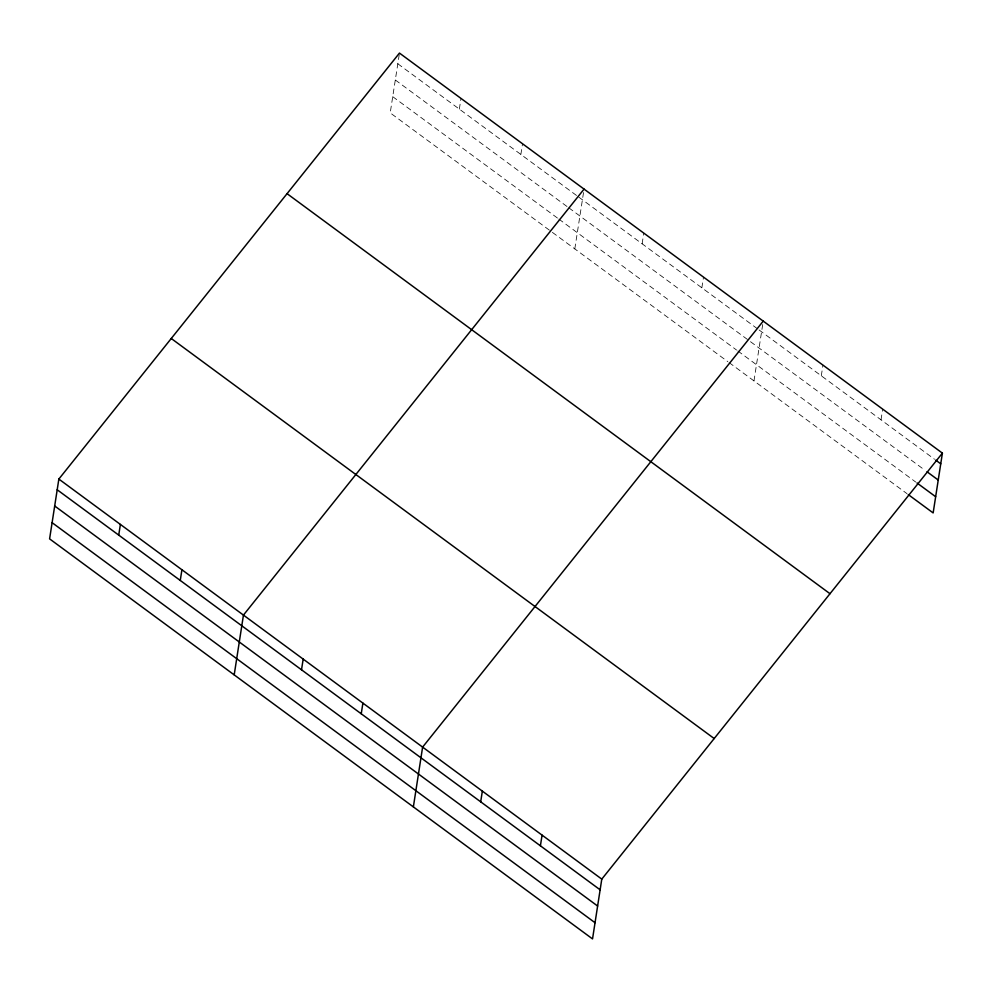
<?xml version="1.0" encoding="UTF-8"?>
<svg xmlns="http://www.w3.org/2000/svg" width="992" height="992" viewBox="0 0 992 992"><rect width="100%" height="100%" fill="white"/><g stroke="black" fill="none" stroke-linecap="round" stroke-linejoin="round"><path stroke-width="0.74" stroke-dasharray="4.96 3.72" d="M399.23 54.61L390.216 112.877L727.843 361.658M459.346 109.12L460.995 98.419M520.874 154.454L522.536 143.766M574.802 248.893L583.829 190.625M642.134 243.796L643.783 233.108M701.852 287.804L703.514 277.115M753.982 380.903L763.232 321.11M821.302 375.819L822.951 365.118M881.02 419.827L882.682 409.126M397.817 63.773L577.48 196.168M578.72 197.073L757.838 329.059M759.091 329.976L934.526 459.246M395.3 79.98L567.598 206.931M568.825 207.836L924.544 469.948M392.72 96.67L557.628 218.178M558.856 219.083L736.572 350.04M737.825 350.957L915.74 482.05M729.095 362.576L907.01 493.669"/><path stroke-width="1.49" d="M58.85 479.074L49.6 538.867L592.534 938.916L601.784 879.123L942.4 453.133L399.466 53.084L58.85 479.074L601.784 879.123M118.73 535.11L120.392 524.421M180.259 580.456L181.92 569.755M234.199 674.882L243.449 615.09L584.065 189.1M301.518 669.798L303.18 659.097M361.237 713.806L362.898 703.105M413.366 806.905L422.617 747.112L763.232 321.11M480.686 801.809L482.348 791.12M540.404 845.816L542.066 835.128M942.4 453.133L933.15 512.926L908.263 494.586M935.766 460.164L940.738 463.834M927.036 471.783L938.234 480.029M916.992 482.968L935.654 496.719M287.06 193.663L829.994 593.712M171.256 338.495L714.19 738.544M57.201 489.775L600.135 889.824M54.696 505.982L597.63 906.031M52.105 522.672L595.039 922.721"/></g></svg>
